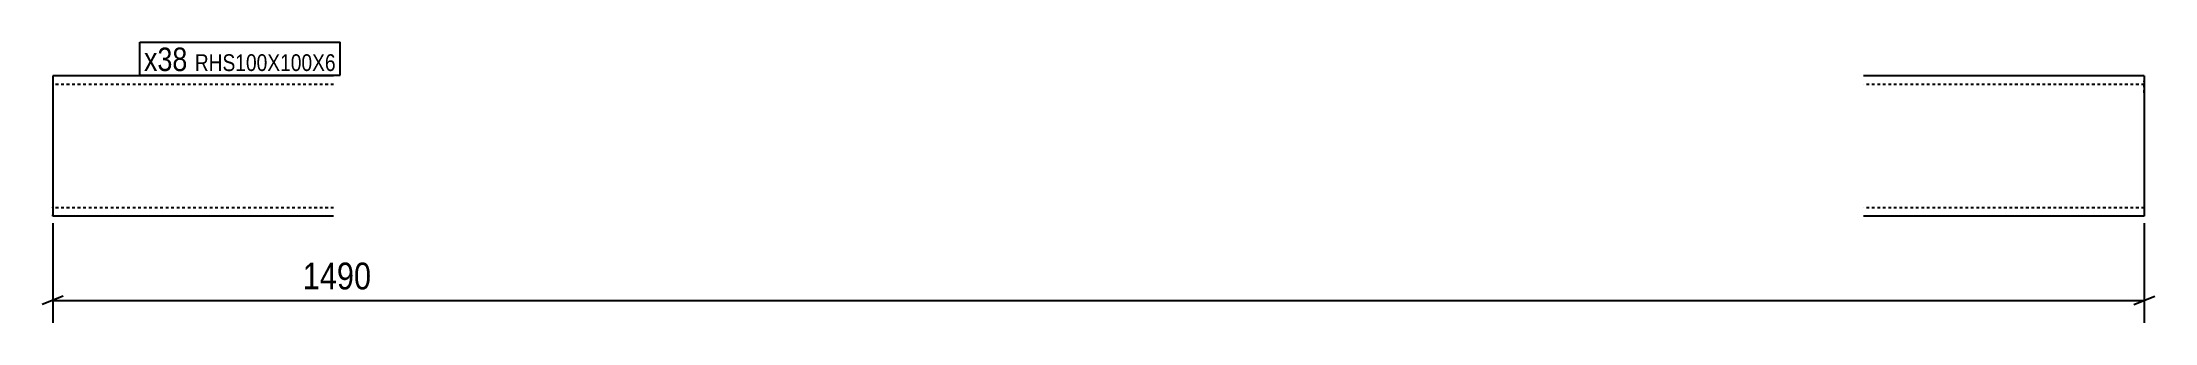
# Model space of a CAD drawing. Header units: millimetres. Extents: x 15 to 1520, y 15 to 215.
import ezdxf

# ---------------------------------------------------------------- set-up
doc = ezdxf.new("R2010")
doc.units = ezdxf.units.MM
doc.linetypes.add('DXK_LINE_DOT2', pattern=[3.9198, 1.9599, -1.9599])
for name, color, linetype in [('MÅLSÆTNING', 7, 'Continuous'), ('STÅL', 7, 'Continuous'), ('TEKST', 7, 'Continuous')]:
    doc.layers.add(name, color=color, linetype=linetype)
doc.styles.add('Arial Narrow', font='ARIALN.TTF', dxfattribs={"height": 0.2})

msp = doc.modelspace()

# ---------------------------------------------------------------- linework, layer by layer
at = {"layer": 'MÅLSÆTNING', "color": 7, "linetype": 'Continuous'}
for p, q in [((22.5, 86), (22.5, 15)), ((1512.5, 86), (1512.5, 15)), ((30, 34), (15, 28)), ((22.5, 31), (1512.5, 31)), ((1505, 28), (1520, 34))]:
    msp.add_line(p, q, dxfattribs=at)
at = {"layer": 'STÅL', "color": 2, "linetype": 'Continuous'}
for p, q in [((22.5, 191), (22.5, 179)), ((222.5, 191), (22.5, 191)), ((1512.5, 191), (1312.5, 191)), ((1512.5, 191), (1512.5, 190.1)), ((1512.5, 190.1), (1512.5, 179)), ((22.5, 179), (22.5, 103)), ((1512.5, 179), (1512.5, 91)), ((22.5, 103), (22.5, 91.9)), ((22.5, 91), (22.5, 91.9)), ((222.5, 91), (22.5, 91)), ((1512.5, 91), (1312.5, 91))]:
    msp.add_line(p, q, dxfattribs=at)
at = {"layer": 'STÅL', "color": 7, "linetype": 'DXK_LINE_DOT2'}
for p, q in [((222.5, 185), (22.5, 185)), ((1512.5, 185), (1312.5, 185)), ((1512.5, 179), (1512.5, 187.5)), ((22.5, 97), (22.5, 97.5)), ((222.5, 97), (22.5, 97)), ((22.5, 91), (22.5, 91)), ((1512.5, 97), (1312.5, 97)), ((1512.5, 97), (1512.5, 97.5))]:
    msp.add_line(p, q, dxfattribs=at)

# ---------------------------------------------------------------- next in the draw order: wipeouts: each hides what was drawn before it
at = {"color": 0}
for points, layer in [([(1338.4, 34.8), (1338.4, 62.8), (196.6, 62.8), (196.6, 34.8)], 'MÅLSÆTNING'), ([(118.4, 194.5), (118.4, 212), (87.5, 212), (87.5, 194.5)], 'TEKST')]:
    msp.add_wipeout(points, dxfattribs=at).dxf.layer = layer

# ---------------------------------------------------------------- next in the draw order: texts
at = {"layer": 'MÅLSÆTNING', "color": 3, "style": 'Arial Narrow'}
msp.add_text('1490', height=19.09, dxfattribs=at).set_placement((200.6, 38.8))

# ---------------------------------------------------------------- next in the draw order: wipeouts: each hides what was drawn before it
at = {"color": 0}
msp.add_wipeout([(118.4, 194.5), (118.4, 212), (87.5, 212), (87.5, 194.5)], dxfattribs=at).dxf.layer = 'TEKST'

# ---------------------------------------------------------------- next in the draw order: linework, layer by layer
at = {"layer": 'TEKST', "color": 7, "linetype": 'Continuous'}
for p, q in [((84.5, 215), (227.2, 215)), ((84.5, 191.5), (84.5, 215))]:
    msp.add_line(p, q, dxfattribs=at)

# ---------------------------------------------------------------- next in the draw order: wipeouts: each hides what was drawn before it
at = {"color": 0}
msp.add_wipeout([(224.2, 194.5), (224.2, 207), (123.7, 207), (123.7, 194.5)], dxfattribs=at).dxf.layer = 'TEKST'

# ---------------------------------------------------------------- next in the draw order: wipeouts: each hides what was drawn before it
msp.add_wipeout([(224.2, 194.5), (224.2, 207), (123.7, 207), (123.7, 194.5)], dxfattribs=at).dxf.layer = 'TEKST'

# ---------------------------------------------------------------- next in the draw order: linework, layer by layer
at = {"layer": 'TEKST', "color": 7, "linetype": 'Continuous'}
for p, q in [((227.2, 191.5), (227.2, 215)), ((84.5, 191.5), (227.2, 191.5))]:
    msp.add_line(p, q, dxfattribs=at)

# ---------------------------------------------------------------- next in the draw order: texts
at = {"layer": 'TEKST', "color": 3, "style": 'Arial Narrow'}
for s, height, p in [('x38', 16.7, (87.5, 194.5)), ('RHS100X100X6', 11.93, (123.7, 194.5))]:
    msp.add_text(s, height=height, dxfattribs=at).set_placement(p)

doc.saveas('drawing.dxf')
